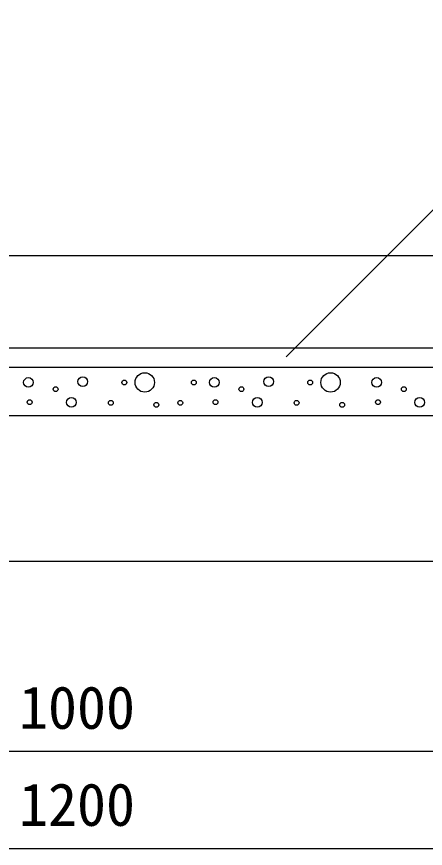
# Model space of a CAD drawing. Units: millimetres, scale not verified. Extents: x -33600 to 33600, y -11880 to 11880.
# Drawn here: x 13106 to 13528, y 2061 to 2918 of the extents above; entities that cross this region are included whole.
import ezdxf
from ezdxf.enums import TextEntityAlignment as Align

# ---------------------------------------------------------------- set-up
doc = ezdxf.new("R2010")
doc.units = ezdxf.units.MM
doc.header["$LTSCALE"] = 40
for name, color, linetype, lineweight in [('0-0_DIM', 7, 'Continuous', 25), ('0-2_HATCH', 6, 'Continuous', 25), ('0-5_OUTLINE', 3, 'Continuous', 25)]:
    doc.layers.add(name, color=color, linetype=linetype, lineweight=lineweight)
doc.styles.add('ＭＳ ゴシック', font='')
doc.styles.get('ＭＳ ゴシック').set_extended_font_data('MS Gothic')

msp = doc.modelspace()

# ---------------------------------------------------------------- linework, layer by layer
at = {"layer": '0-0_DIM'}
for p, q in [((13735.05, 2918.02), (13384.42, 2567.39)), ((12668.16, 2160.9), (13668.16, 2160.9)), ((12568.16, 2060.9), (13768.16, 2060.9))]:
    msp.add_line(p, q, dxfattribs=at)
at = {"layer": '0-2_HATCH'}
for centre, radius in [((13118.46, 2541.05), 5), ((13174.53, 2541.93), 5), ((13238.46, 2541.05), 10), ((13310.15, 2541.05), 5), ((13366.22, 2541.93), 5), ((13430.15, 2541.05), 10), ((13477.75, 2541.05), 5), ((13217.43, 2541.05), 2.5), ((13289.12, 2541.05), 2.5), ((13409.12, 2541.05), 2.5), ((13146.49, 2534.05), 2.5), ((13338.18, 2534.05), 2.5), ((13505.79, 2534.05), 2.5), ((13119.76, 2520.71), 2.5), ((13162.82, 2520.47), 5), ((13203.41, 2520.04), 2.5), ((13250.42, 2517.97), 2.5), ((13275.1, 2520.04), 2.5), ((13311.45, 2520.71), 2.5), ((13354.51, 2520.47), 5), ((13395.1, 2520.04), 2.5), ((13442.1, 2517.97), 2.5), ((13479.06, 2520.71), 2.5), ((13522.11, 2520.47), 5)]:
    msp.add_circle(centre, radius, dxfattribs=at)
at = {"layer": '0-5_OUTLINE'}
for p, q in [((12784.37, 2671.83), (13551.94, 2671.83)), ((12668.16, 2576.83), (13668.16, 2576.83)), ((12568.16, 2556.83), (13768.16, 2556.83)), ((12568.16, 2506.83), (13768.16, 2506.83)), ((12568.16, 2356.83), (13768.16, 2356.83))]:
    msp.add_line(p, q, dxfattribs=at)

# ---------------------------------------------------------------- texts
at = {"layer": '0-0_DIM', "style": 'ＭＳ ゴシック'}
for s, p in [('1000', (13108.69, 2170.9)), ('1200', (13108.69, 2070.9))]:
    msp.add_text(s, height=43.99, dxfattribs=at).set_placement(p, align=Align.BOTTOM_LEFT)

doc.saveas('drawing.dxf')
